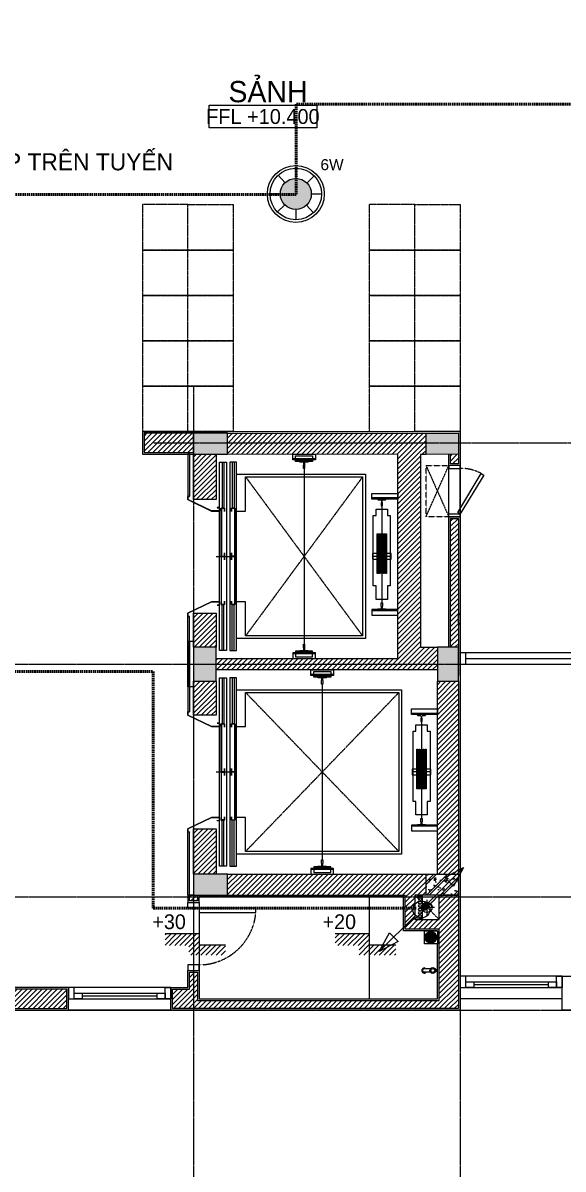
# Model space of a CAD drawing. Header units: inches. Extents: x 1721084 to 1854744, y 225101 to 488646.
# Drawn here: x 1825085 to 1829845, y 267726 to 277828 of the extents above; entities that cross this region are included whole.
import ezdxf
from ezdxf.enums import TextEntityAlignment as Align

# ---------------------------------------------------------------- set-up
doc = ezdxf.new("R2010")
doc.units = ezdxf.units.IN
doc.header["$MEASUREMENT"] = 0
doc.set_wipeout_variables(frame=1)
for name, pattern in [('DASHED', [19.05, 12.7, -6.35]), ('X-PL-T4$0$X-GRID-TYPICAL$0$CENTER2', [1.125, 0.75, -0.125, 0.125, -0.125]), ('X-PL-T4$0$X-PL-LIFT$0$DASHEDX2', [1.5, 1, -0.5]), ('X-PL-T4$0$X-PL-T4$0$DASHEDX2', [1.5, 1, -0.5]), ('X-PL-T4$0$X-PL-T4$0$HIDDEN2', [0.1875, 0.125, -0.0625])]:
    doc.linetypes.add(name, pattern=pattern)
for name, color, linetype in [('0-Khungten', 255, 'Continuous'), ('PCCC', 11, 'Continuous'), ('SYMBOL', 1, 'Continuous'), ('X-PL-T4$0$A-XREF', 250, 'Continuous'), ('X-PL-T4$0$X-GRID-TYPICAL$0$A-GRID', 250, 'X-PL-T4$0$X-GRID-TYPICAL$0$CENTER2'), ('X-PL-T4$0$X-PL-LIFT$0$A-FLOR-COLS-CONC', 250, 'Continuous'), ('X-PL-T4$0$X-PL-LIFT$0$A-FLOR-DOOR', 250, 'Continuous'), ('X-PL-T4$0$X-PL-LIFT$0$A-FLOR-PATT', 250, 'Continuous'), ('X-PL-T4$0$X-PL-LIFT$0$A-FLOR-VOID', 250, 'X-PL-T4$0$X-PL-LIFT$0$DASHEDX2'), ('X-PL-T4$0$X-PL-LIFT$0$A-FLOR-WALL', 250, 'Continuous'), ('X-PL-T4$0$X-PL-LIFT$0$A-FLOR-WALL-FNSH', 250, 'Continuous'), ('X-PL-T4$0$X-PL-LIFT$0$A-FURN-LOOSE', 250, 'Continuous'), ('X-PL-T4$0$X-PL-LIFT$0$A-SECT-MED', 250, 'Continuous'), ('X-PL-T4$0$X-PL-LIFT$0$A-SECT-PATT', 250, 'Continuous'), ('X-PL-T4$0$X-PL-T4$0$A-ANNO-COTE', 250, 'Continuous'), ('X-PL-T4$0$X-PL-T4$0$A-ANNO-RNAM', 250, 'Continuous'), ('X-PL-T4$0$X-PL-T4$0$A-FLOR', 250, 'Continuous'), ('X-PL-T4$0$X-PL-T4$0$A-FLOR-ABOV', 250, 'X-PL-T4$0$X-PL-T4$0$HIDDEN2'), ('X-PL-T4$0$X-PL-T4$0$A-FLOR-DOOR', 250, 'Continuous'), ('X-PL-T4$0$X-PL-T4$0$A-FLOR-DRAN', 250, 'Continuous'), ('X-PL-T4$0$X-PL-T4$0$A-FLOR-PATT', 250, 'Continuous'), ('X-PL-T4$0$X-PL-T4$0$A-FLOR-STELL', 250, 'Continuous'), ('X-PL-T4$0$X-PL-T4$0$A-FLOR-WALL', 250, 'Continuous'), ('X-PL-T4$0$X-PL-T4$0$A-FLOR-WALL-FNSH', 250, 'Continuous'), ('X-PL-T4$0$X-PL-T4$0$A-FLOR-WALL-PART', 250, 'Continuous'), ('X-PL-T4$0$X-PL-T4$0$A-FLOR-WDW', 250, 'Continuous'), ('X-PL-T4$0$X-PL-T4$0$A-FURN', 250, 'Continuous'), ('X-PL-T4$0$X-PL-T4$0$A-FURN-EQPM', 250, 'Continuous'), ('X-PL-T4$0$X-PL-T4$0$A-XREF', 250, 'Continuous'), ('X-PL-T4$0$X-PL-T4$0$I-ANNO-LEVL-PLAN', 250, 'Continuous')]:
    doc.layers.add(name, color=color, linetype=linetype)
doc.layers.add('Chi tiet TB1', color=6, linetype='Continuous', lineweight=13)
doc.layers.add('TTLL', color=252, linetype='DASHED', lineweight=50)
doc.layers.add('Vien TB', color=7, linetype='Continuous', lineweight=18, true_color=0x009e00)
doc.styles.get("Standard").update_dxf_attribs({"font": 'arial.ttf'})
doc.styles.add('VNCC-VnAvantH', font='vhavan.ttf')
doc.styles.add('X-PL-T4$0$X-PL-T4$0$ARIAL', font='arial.ttf')
doc.styles.add('X-PL-T4$0$X-PL-T4$0$HDUNGARC', font='vn_vni.shx')
doc.styles.add('X-PL-T4$0$X-PL-T4$0$SYMBTEXT', font='VAVON_.TTF')
pattern_1 = [(230, (0, 0), (-143.452, 12.5504), [15, -165]), (175, (0, 0), (27.7503, -150.4384), [12, -132]), (280.4514, (-11.95, 1.05), (-115.7019, -137.8879), [12.748, -140.2284]), (226.1842, (-5e-15, -40), (-213.4482, 33.1038), [22.5, -247.5]), (276.6356, (-17.79, -37.24), (-186.9325, -194.8236), [19.122, -210.3426]), (171.1842, (-5e-15, -40), (-186.9324, -194.8237), [18, -198]), (201, (-20, -30), (-119.3814, 80.5238), [15, -165]), (146, (-20, -30), (-48.663, -145.03), [12, -132]), (251.4514, (-29.95, -23.29), (-168.0445, -64.5061), [12.748, -140.2284]), (217.5, (0, 0), (-2.43197, -66.57877), [0, -130.4, 0, -134, 0, -132.5]), (187.5, (0, 0), (-52.6139, -78.88234), [0, -76.4, 0, -127.4, 0, -50.5]), (147.5, (44.6, -6e-15), (-106.76449, 4.51097), [0, -50, 0, -156, 0, -207]), (137.5, (64.6, -8e-15), (-116.63723, -20.021), [0, -65, 0, -103.6, 0, -147]), (225, (0, 0), (60.1041, -60.1041), []), (225, (-3e-15, -24.5), (60.1041, -60.1041), [])]

# ---------------------------------------------------------------- blocks, each defined once
blk = doc.blocks.new('X-PL-T4$0$X-GRID-TYPICAL')
at = {"layer": 'X-PL-T4$0$X-GRID-TYPICAL$0$A-GRID', "ltscale": 8}
for p, q in [((10900, 4000), (30944.3, 4000)), ((-3600, 2050), (15600, 2050)), ((-3600, 0), (15600, 0)), ((-3600, -1000), (30944.3, -1000))]:
    blk.add_line(p, q, dxfattribs=at)
for points in [[(11250, 4500), (11250, -3650)], [(13600, 4500), (13600, -3650)]]:
    blk.add_lwpolyline(points, dxfattribs=at)
blk = doc.blocks.new('*U410')
for points in [[(0, 0), (50, 0), (50, 100), (0, 100)], [(0, 0), (1550, 0), (1550, 100), (0, 100)], [(1500, 0), (1550, 0), (1550, 100), (1500, 100)]]:
    blk.add_lwpolyline(points, close=True)
at = {"color": 8}
blk.add_lwpolyline([(50, 50), (1500, 50)], dxfattribs=at)
blk = doc.blocks.new('X-PL-T4$0$X-PL-LIFT$0$P8')
at = {"layer": 'X-PL-T4$0$X-PL-LIFT$0$A-FLOR-WALL', "color": 49}
for p, q in [((-1354, 0), (-1354, -228)), ((-360, 0), (-360, -228)), ((-1025, -100), (-1025, -107)), ((-675, -100), (-1025, -100)), ((-875, -58), (-875, -222)), ((-675, -107), (-675, -100)), ((-430, -140), (-1284, -140)), ((-1025, -107), (-675, -107)), ((-1025, -107), (-1024, -108)), ((-1025, -121), (-675, -121)), ((-1024, -120), (-1025, -121)), ((-1025, -121), (-1025, -125)), ((-1025, -125), (-675, -125)), ((-1025, -125), (-1024, -126)), ((-1024, -137), (-1025, -138)), ((-1024, -137), (-1025, -138)), ((-1025, -138), (-675, -138)), ((-1025, -138), (-675, -138)), ((-1025, -138), (-1025, -142)), ((-1025, -138), (-1025, -142)), ((-1025, -142), (-675, -142)), ((-1025, -142), (-1024, -142)), ((-675, -142), (-1025, -142)), ((-1025, -142), (-1024, -142)), ((-1024, -154), (-1025, -155)), ((-1025, -155), (-675, -155)), ((-1025, -155), (-1025, -158)), ((-1025, -158), (-675, -158)), ((-1025, -158), (-1024, -159)), ((-1024, -170), (-1025, -172)), ((-1025, -172), (-675, -172)), ((-1025, -172), (-1025, -180)), ((-1025, -180), (-675, -180)), ((-1024, -108), (-676, -108)), ((-1024, -120), (-676, -120)), ((-1024, -126), (-676, -126)), ((-1024, -137), (-676, -137)), ((-1024, -137), (-676, -137)), ((-676, -142), (-1024, -142)), ((-1024, -142), (-676, -142)), ((-1024, -154), (-676, -154)), ((-1024, -159), (-676, -159)), ((-1024, -170), (-676, -170)), ((-676, -108), (-675, -107)), ((-675, -121), (-676, -120)), ((-676, -126), (-675, -125)), ((-675, -138), (-676, -137)), ((-675, -138), (-676, -137)), ((-676, -142), (-675, -142)), ((-676, -142), (-675, -142)), ((-675, -155), (-676, -154)), ((-676, -159), (-675, -158)), ((-675, -172), (-676, -170)), ((-675, -125), (-675, -121)), ((-675, -142), (-675, -138)), ((-675, -142), (-675, -138)), ((-675, -158), (-675, -155)), ((-675, -180), (-675, -172)), ((-1735, -725), (-1735, -925)), ((-1725, -750), (-1725, -900)), ((-1720, -750), (-1720, -900)), ((-30, -750), (-30, -900)), ((-25, -750), (-25, -900)), ((-15, -725), (-15, -925)), ((-1705, -1442), (-1300, -1442)), ((-1705, -1458), (-1300, -1458)), ((-45, -1442), (-450, -1442)), ((-45, -1458), (-450, -1458)), ((-1705, -1532), (-1300, -1532)), ((-1705, -1548), (-1300, -1548)), ((-45, -1532), (-450, -1532)), ((-45, -1548), (-450, -1548))]:
    blk.add_line(p, q, dxfattribs=at)
at = {"layer": 'X-PL-T4$0$X-PL-LIFT$0$A-FLOR-WALL', "color": 49, "ltscale": 3}
for p, q in [((-100, -825), (-1650, -825)), ((-875, -1600), (-875, -1446))]:
    blk.add_line(p, q, dxfattribs=at)
at = {"layer": 'X-PL-T4$0$X-PL-LIFT$0$A-FLOR-WALL', "color": 49}
for points in [[(-1344, -228), (-1394, -228), (-1394, 0), (-1344, 0)], [(-370, -228), (-320, -228), (-320, 0), (-370, 0)], [(-515, -215), (-515, -190), (-460, -190), (-460, -90), (-515, -90), (-515, -65), (-1135, -65), (-1135, -90), (-1254, -90), (-1254, -190), (-1135, -190), (-1135, -215)], [(-1710, -900), (-1760, -900), (-1760, -750), (-1710, -750)], [(-40, -900), (10, -900), (10, -750), (-40, -750)], [(-1705, -1420), (-45, -1420), (-45, -1480), (-1705, -1480)], [(-1705, -1570), (-45, -1570), (-45, -1510), (-1705, -1510)], [(-905, -1465), (-875, -1465), (-875, -1435), (-1300, -1435), (-1300, -1465), (-1270, -1465), (-1270, -1464), (-1298, -1464), (-1298, -1436), (-876, -1436), (-876, -1464), (-905, -1464)], [(-845, -1465), (-875, -1465), (-875, -1435), (-450, -1435), (-450, -1465), (-480, -1465), (-480, -1464), (-451, -1464), (-451, -1436), (-873, -1436), (-873, -1464), (-845, -1464)], [(-905, -1525), (-875, -1525), (-875, -1555), (-1300, -1555), (-1300, -1525), (-1270, -1525), (-1270, -1526), (-1298, -1526), (-1298, -1554), (-876, -1554), (-876, -1526), (-905, -1526)], [(-845, -1525), (-875, -1525), (-875, -1555), (-450, -1555), (-450, -1525), (-480, -1525), (-480, -1526), (-451, -1526), (-451, -1554), (-873, -1554), (-873, -1526), (-845, -1526)]]:
    blk.add_lwpolyline(points, close=True, dxfattribs=at)
for points in [[(-900, -100), (-900, -58), (-850, -58), (-850, -100)], [(-850, -180), (-850, -222), (-900, -222), (-900, -180)], [(-150, -1165), (-150, -285), (-1600, -285), (-1600, -1165)], [(-475, -1420), (-475, -1340), (-175, -1340), (-175, -310), (-1575, -310), (-1575, -1340), (-1275, -1340), (-1275, -1420)], [(-1725, -900), (-1725, -925), (-1775, -925), (-1775, -725), (-1725, -725), (-1725, -750)], [(-25, -900), (-25, -925), (25, -925), (25, -725), (-25, -725), (-25, -750)], [(-1600, -1165), (-1600, -1420), (-150, -1420), (-150, -1165)]]:
    blk.add_lwpolyline(points, dxfattribs=at)
for points in [[(-1343, -178, 0.405628), (-1338, -173), (-1337, -148, -0.405628), (-1332, -144), (-1314, -144), (-1314, -145), (-1284, -145), (-1284, -135), (-1314, -135), (-1314, -137), (-1332, -137, -0.405628), (-1337, -132), (-1338, -107, 0.405628), (-1343, -102), (-1344, -102), (-1344, -178)], [(-371, -178, -0.405628), (-376, -173), (-377, -148, 0.405628), (-382, -144), (-400, -144), (-400, -145), (-430, -145), (-430, -135), (-400, -135), (-400, -137), (-382, -137, 0.405628), (-377, -132), (-376, -107, -0.405628), (-371, -102), (-370, -102), (-370, -178)], [(-1709, -862, 0.405628), (-1704, -858), (-1703, -833, -0.405628), (-1698, -828), (-1680, -828), (-1680, -830), (-1650, -830), (-1650, -820), (-1680, -820), (-1680, -821), (-1698, -821, -0.405628), (-1703, -817), (-1704, -792, 0.405628), (-1709, -788), (-1710, -788), (-1710, -862)], [(-40, -862), (-40, -788), (-41, -788, 0.405628), (-46, -792), (-47, -817, -0.405628), (-52, -821), (-70, -821), (-70, -820), (-100, -820), (-100, -830), (-70, -830), (-70, -828), (-52, -828, -0.405628), (-47, -833), (-46, -858, 0.405628), (-41, -862)]]:
    blk.add_lwpolyline(points, format="xyb", close=True, dxfattribs=at)
at = {"layer": 'X-PL-T4$0$X-PL-LIFT$0$A-FLOR-WALL', "color": 49, "linetype": 'X-PL-T4$0$X-PL-LIFT$0$DASHEDX2'}
for points in [[(-175, -310), (-1575, -1340)], [(-175, -1340), (-1575, -310)]]:
    blk.add_lwpolyline(points, dxfattribs=at)
at = {"layer": 'X-PL-T4$0$X-PL-LIFT$0$A-FLOR-WALL', "color": 49}
for centre, start, end in [((-1025, -114), 281.4212, 78.5788), ((-1025, -131), 281.4212, 78.5788), ((-1025, -148), 281.4212, 78.5788), ((-1025, -165), 281.4212, 78.5788), ((-675, -114), 101.4212, 258.5788), ((-675, -131), 101.4212, 258.5788), ((-675, -148), 101.4212, 258.5788), ((-675, -165), 101.4212, 258.5788)]:
    blk.add_arc(centre, 5.61, start, end, dxfattribs=at)
blk = doc.blocks.new('X-PL-T4$0$X-PL-LIFT$0$THANG MAY 1')
at = {"layer": 'X-PL-T4$0$X-PL-LIFT$0$A-FLOR-WALL', "color": 49}
for p, q in [((915, -15), (1115, -15)), ((940, -25), (1090, -25)), ((940, -30), (1090, -30)), ((1792, -45), (1792, -450)), ((1808, -45), (1808, -450)), ((1882, -45), (1882, -450)), ((1898, -45), (1898, -450)), ((0, -360), (228, -360)), ((140, -430), (140, -1284)), ((107, -675), (100, -675)), ((100, -675), (100, -1025)), ((107, -1025), (107, -675)), ((108, -676), (107, -675)), ((108, -1024), (108, -676)), ((120, -1025), (120, -675)), ((120, -675), (120, -676)), ((120, -1024), (120, -676)), ((124, -675), (120, -675)), ((124, -1025), (124, -675)), ((125, -676), (124, -675)), ((125, -1024), (125, -676)), ((138, -675), (136, -676)), ((136, -1024), (136, -676)), ((138, -675), (136, -676)), ((136, -1024), (136, -676)), ((138, -1025), (138, -675)), ((138, -1025), (138, -675)), ((141, -675), (138, -675)), ((141, -675), (138, -675)), ((141, -1025), (141, -675)), ((142, -676), (141, -675)), ((141, -675), (141, -1025)), ((142, -676), (141, -675)), ((142, -676), (142, -1024)), ((142, -1024), (142, -676)), ((155, -675), (154, -676)), ((154, -1024), (154, -676)), ((155, -1025), (155, -675)), ((158, -675), (155, -675)), ((158, -1025), (158, -675)), ((159, -676), (158, -675)), ((159, -1024), (159, -676)), ((172, -675), (170, -676)), ((170, -1024), (170, -676)), ((172, -1025), (172, -675)), ((180, -675), (172, -675)), ((180, -1025), (180, -675)), ((58, -875), (222, -875)), ((100, -1025), (107, -1025)), ((107, -1025), (108, -1024)), ((120, -1024), (120, -1025)), ((120, -1025), (124, -1025)), ((124, -1025), (125, -1024)), ((136, -1024), (138, -1025)), ((136, -1024), (138, -1025)), ((138, -1025), (141, -1025)), ((138, -1025), (141, -1025)), ((141, -1025), (142, -1024)), ((141, -1025), (142, -1024)), ((154, -1024), (155, -1025)), ((155, -1025), (158, -1025)), ((158, -1025), (159, -1024)), ((170, -1024), (172, -1025)), ((172, -1025), (180, -1025)), ((1792, -1705), (1792, -1300)), ((1808, -1705), (1808, -1300)), ((1882, -1705), (1882, -1300)), ((1898, -1705), (1898, -1300)), ((0, -1354), (228, -1354)), ((915, -1735), (1115, -1735)), ((940, -1720), (1090, -1720)), ((940, -1725), (1090, -1725))]:
    blk.add_line(p, q, dxfattribs=at)
at = {"layer": 'X-PL-T4$0$X-PL-LIFT$0$A-FLOR-WALL', "color": 49, "ltscale": 3}
for p, q in [((1015, -100), (1015, -1650)), ((1950, -875), (1796, -875))]:
    blk.add_line(p, q, dxfattribs=at)
at = {"layer": 'X-PL-T4$0$X-PL-LIFT$0$A-FLOR-WALL', "color": 49}
for points in [[(1090, -25), (1115, -25), (1115, 25), (915, 25), (915, -25), (940, -25)], [(1770, -150), (315, -150), (315, -1600), (1770, -1600)], [(1770, -475), (1690, -475), (1690, -175), (340, -175), (340, -1575), (1690, -1575), (1690, -1275), (1770, -1275)], [(1770, -1600), (1770, -150)], [(100, -900), (58, -900), (58, -850), (100, -850)], [(180, -850), (222, -850), (222, -900), (180, -900)], [(1090, -1725), (1115, -1725), (1115, -1775), (915, -1775), (915, -1725), (940, -1725)]]:
    blk.add_lwpolyline(points, dxfattribs=at)
for points in [[(1090, -40), (1090, 10), (940, 10), (940, -40)], [(1770, -1705), (1770, -45), (1830, -45), (1830, -1705)], [(1920, -1705), (1920, -45), (1860, -45), (1860, -1705)], [(228, -370), (228, -320), (0, -320), (0, -370)], [(215, -515), (190, -515), (190, -460), (90, -460), (90, -515), (65, -515), (65, -1135), (90, -1135), (90, -1254), (190, -1254), (190, -1135), (215, -1135)], [(1815, -845), (1815, -875), (1785, -875), (1785, -450), (1815, -450), (1815, -480), (1814, -480), (1814, -451), (1786, -451), (1786, -873), (1814, -873), (1814, -845)], [(1875, -845), (1875, -875), (1905, -875), (1905, -450), (1875, -450), (1875, -480), (1876, -480), (1876, -451), (1904, -451), (1904, -873), (1876, -873), (1876, -845)], [(1815, -905), (1815, -875), (1785, -875), (1785, -1300), (1815, -1300), (1815, -1270), (1814, -1270), (1814, -1298), (1786, -1298), (1786, -876), (1814, -876), (1814, -905)], [(1875, -905), (1875, -875), (1905, -875), (1905, -1300), (1875, -1300), (1875, -1270), (1876, -1270), (1876, -1298), (1904, -1298), (1904, -876), (1876, -876), (1876, -905)], [(228, -1344), (228, -1394), (0, -1394), (0, -1344)], [(1090, -1710), (1090, -1760), (940, -1760), (940, -1710)]]:
    blk.add_lwpolyline(points, close=True, dxfattribs=at)
for points in [[(1053, -40), (978, -40), (978, -41, 0.405628), (982, -46), (1007, -47, -0.405628), (1012, -52), (1012, -70), (1010, -70), (1010, -100), (1020, -100), (1020, -70), (1019, -70), (1019, -52, -0.405628), (1023, -47), (1048, -46, 0.405628), (1053, -41)], [(178, -371, -0.405628), (173, -376), (148, -377, 0.405628), (144, -382), (144, -400), (145, -400), (145, -430), (135, -430), (135, -400), (136, -400), (136, -382, 0.405628), (132, -377), (107, -376, -0.405628), (102, -371), (102, -370), (178, -370)], [(178, -1343, 0.405628), (173, -1338), (148, -1337, -0.405628), (144, -1332), (144, -1314), (145, -1314), (145, -1284), (135, -1284), (135, -1314), (136, -1314), (136, -1332, -0.405628), (132, -1337), (107, -1338, 0.405628), (102, -1343), (102, -1344), (178, -1344)], [(1053, -1709, 0.405628), (1048, -1704), (1023, -1703, -0.405628), (1019, -1698), (1019, -1680), (1020, -1680), (1020, -1650), (1010, -1650), (1010, -1680), (1012, -1680), (1012, -1698, -0.405628), (1007, -1703), (982, -1704, 0.405628), (978, -1709), (978, -1710), (1053, -1710)]]:
    blk.add_lwpolyline(points, format="xyb", close=True, dxfattribs=at)
at = {"layer": 'X-PL-T4$0$X-PL-LIFT$0$A-FLOR-WALL', "color": 49, "linetype": 'X-PL-T4$0$X-PL-LIFT$0$DASHEDX2'}
for points in [[(340, -175), (1690, -1575)], [(1690, -175), (340, -1575)]]:
    blk.add_lwpolyline(points, dxfattribs=at)
at = {"layer": 'X-PL-T4$0$X-PL-LIFT$0$A-FLOR-WALL', "color": 49}
for centre, start, end in [((114, -675), 191.4212, 348.5788), ((131, -675), 191.4212, 348.5788), ((148, -675), 191.4212, 348.5788), ((165, -675), 191.4212, 348.5788), ((114, -1025), 11.4212, 168.5788), ((131, -1025), 11.4212, 168.5788), ((148, -1025), 11.4212, 168.5788), ((165, -1025), 11.4212, 168.5788)]:
    blk.add_arc(centre, 5.61, start, end, dxfattribs=at)
blk = doc.blocks.new('X-PL-T4$0$X-PL-LIFT$0$cua pccc')
for p, q in [((0, 100), (450, 100)), ((0, 0), (0, 100)), ((0, 100), (25, 100)), ((0, 0), (450, 0)), ((25, 0), (0, 0)), ((25, 100), (25, 0)), ((450, 100), (425, 100)), ((425, 100), (425, 0)), ((425, 0), (450, 0)), ((450, 0), (450, 100))]:
    blk.add_line(p, q)
blk.add_lwpolyline([(367, -208), (25, 0), (38, 21), (380, -187), (367, -208)])
at = {"color": 8, "linetype": 'X-PL-T4$0$X-PL-LIFT$0$DASHEDX2'}
blk.add_arc((71, -13), 354, 330.5947, 2.0277, dxfattribs=at)
at = {"layer": 'X-PL-T4$0$X-PL-LIFT$0$A-FLOR-VOID', "color": 14}
for p, q in [((450, 300), (0, 100)), ((0, 300), (450, 100)), ((0, 300), (450, 300)), ((0, 100), (0, 300)), ((450, 300), (450, 100))]:
    blk.add_line(p, q, dxfattribs=at)
blk = doc.blocks.new('X-PL-T4$0$X-PL-LIFT')
at = {"layer": 'X-PL-T4$0$X-PL-LIFT$0$A-FLOR-PATT'}
h = blk.add_hatch(dxfattribs=at)
h.set_pattern_fill('ANSI31', color=250, scale=250)
h.set_pattern_definition([(45, (13585, 15), (-22.09709, 22.09709), [])])
h.paths.add_polyline_path([(11550, 4085), (11550, 3900), (13300, 3900), (13300, 4085)])
h.paths.add_polyline_path([(13515, 3815), (13585, 3815), (13585, 3900), (13515, 3900)])
h.paths.add_polyline_path([(11450, 600), (11250, 600), (11250, 200), (11450, 200)])
h.paths.add_polyline_path([(11550, 200), (11550, 15), (13300, 15), (13300, 200)])
h.paths.add_polyline_path([(11450, 3900), (11250, 3900), (11250, 3500), (11450, 3500)])
h.paths.add_polyline_path([(13585, 1900), (13400, 1900), (13400, 200), (13585, 200)])
h.paths.add_polyline_path([(13515, 2200), (13585, 2200), (13585, 3335), (13515, 3335)])
h.paths.add_polyline_path([(13050, 2200), (13250, 2200), (13250, 3900), (13050, 3900)])
h.paths.add_polyline_path([(13050, 2100), (11450, 2100), (11450, 2000), (13400, 2000), (13400, 2200), (13050, 2200)])
h.paths.add_polyline_path([(11450, 2500), (11250, 2500), (11250, 2200), (11450, 2200)])
h.paths.add_polyline_path([(11250, 1600), (11450, 1600), (11450, 1900), (11250, 1900)])
at = {"layer": 'X-PL-T4$0$X-PL-LIFT$0$A-SECT-PATT'}
h = blk.add_hatch(dxfattribs=at)
h.set_pattern_fill('!BTCT', color=256, scale=20, angle=180, pattern_type=2)
h.set_pattern_definition(pattern_1)
h.paths.add_polyline_path([(11450, 2200), (11250, 2200), (11250, 1900), (11450, 1900)])
h.paths.add_polyline_path([(11550, 4085), (11250, 4085), (11250, 3900), (11550, 3900)])
h.paths.add_polyline_path([(13585, 4085), (13300, 4084), (13300, 3899), (13585, 3900)])
h.paths.add_polyline_path([(13585, 2200), (13400, 2200), (13400, 1900), (13585, 1900)])
h.paths.add_polyline_path([(11550, 200), (11250, 200), (11250, 15), (11550, 15)])
h = blk.add_hatch(dxfattribs=at)
h.set_pattern_fill('!BTCT', color=256, scale=20, angle=180, pattern_type=2)
h.set_pattern_definition(pattern_1)
h.paths.add_polyline_path([(13585, 200), (13300, 200), (13300, 15), (13585, 15)])
at = {"layer": 'X-PL-T4$0$X-PL-LIFT$0$A-FLOR-COLS-CONC'}
for points in [[(11250, 3900), (11550, 3900), (11550, 4085), (11250, 4085)], [(13300, 4084), (13585, 4085), (13585, 3900), (13300, 3899)], [(11450, 1900), (11450, 2200), (11250, 2200), (11250, 1900)], [(13585, 1900), (13585, 2200), (13400, 2200), (13400, 1900)], [(11250, 15), (11550, 15), (11550, 200), (11250, 200)], [(13300, 200), (13585, 200), (13585, 15), (13300, 15)]]:
    blk.add_lwpolyline(points, close=True, dxfattribs=at)
at = {"layer": 'X-PL-T4$0$X-PL-LIFT$0$A-FLOR-WALL'}
for points in [[(11550, 4085), (13300, 4084)], [(11450, 3900), (11450, 3500), (11250, 3500), (11250, 3900)], [(11450, 2100), (13050, 2100), (13050, 3899), (11550, 3900)], [(13300, 3899), (13250, 3899), (13250, 2200), (13400, 2200), (13400, 2000)], [(13585, 3900), (13585, 3815), (13515, 3815), (13515, 3900)], [(13515, 2200), (13515, 3335), (13585, 3335), (13585, 2485)], [(11250, 2200), (11250, 2500), (11450, 2500), (11450, 2200)], [(13585, 2415), (13585, 2150)], [(13400, 2000), (11450, 2000)], [(11450, 1900), (11450, 1600), (11250, 1600), (11250, 1900)], [(13400, 200), (13400, 1900)], [(13585, 1900), (13585, 200)], [(11250, 200), (11250, 200), (11250, 200), (11250, 600), (11450, 600), (11450, 200)], [(11550, 200), (13300, 200)], [(11550, 15), (13115, 15)], [(13300, 15), (13200, 15)]]:
    blk.add_lwpolyline(points, dxfattribs=at)
at = {"layer": 'X-PL-T4$0$X-PL-LIFT$0$A-FLOR-WALL-FNSH'}
for points in [[(11300, 4100), (13600, 4100)], [(13600, 4000), (13600, 3800), (13500, 3800), (13500, 3900)], [(13500, 2200), (13500, 3350), (13600, 3350), (13600, 2500)], [(13600, 2400), (13600, 2150)], [(13600, 1950), (13600, 200)], [(13100, 0), (11300, 0)]]:
    blk.add_lwpolyline(points, dxfattribs=at)
at = {"layer": 'X-PL-T4$0$X-PL-LIFT$0$A-SECT-MED'}
for p, q in [((11215, 3900), (11215, 3530)), ((11200, 1850), (11200, 2470)), ((11215, 1850), (11215, 2471)), ((11250, 2250), (11200, 2250)), ((11200, 2250), (11200, 1630)), ((11215, 2250), (11215, 1630)), ((11250, 1850), (11200, 1850)), ((11200, 15), (11200, 570)), ((11215, 15), (11215, 571)), ((11250, 15), (11200, 15))]:
    blk.add_line(p, q, dxfattribs=at)
blk.add_lwpolyline([(11215, 3900), (11200, 3900), (11200, 3530)], dxfattribs=at)
for points in [[(11215, 3530), (11200, 3530), (11200, 3500), (11410, 3400), (11480, 3400), (11480, 3430), (11460, 3430), (11460, 3429), (11479, 3429), (11479, 3402), (11410, 3402), (11202, 3501), (11202, 3529), (11215, 3529)], [(11215, 2470), (11200, 2470), (11200, 2500), (11410, 2600), (11480, 2600), (11480, 2570), (11460, 2570), (11460, 2571), (11479, 2571), (11479, 2598), (11410, 2598), (11202, 2499), (11202, 2471), (11215, 2471)], [(11215, 1630), (11200, 1630), (11200, 1600), (11410, 1500), (11480, 1500), (11480, 1530), (11460, 1530), (11460, 1529), (11479, 1529), (11479, 1502), (11410, 1502), (11202, 1601), (11202, 1629), (11215, 1629)], [(11215, 570), (11200, 570), (11200, 600), (11410, 700), (11480, 700), (11480, 670), (11460, 670), (11460, 671), (11479, 671), (11479, 698), (11410, 698), (11202, 599), (11202, 571), (11215, 571)]]:
    blk.add_lwpolyline(points, close=True, dxfattribs=at)
at = {"layer": 'X-PL-T4$0$X-PL-LIFT$0$A-FLOR-DOOR', "rotation": 90}
blk.add_blockref('X-PL-T4$0$X-PL-LIFT$0$cua pccc', (13600, 3350), dxfattribs=at)
at = {"layer": 'X-PL-T4$0$X-PL-LIFT$0$A-FURN-LOOSE', "xscale": -1, "rotation": 270}
blk.add_blockref('X-PL-T4$0$X-PL-LIFT$0$P8', (13050, 3875), dxfattribs=at)
at = {"layer": 'X-PL-T4$0$X-PL-LIFT$0$A-FURN-LOOSE', "xscale": -1}
blk.add_blockref('X-PL-T4$0$X-PL-LIFT$0$THANG MAY 1', (13400, 1975), dxfattribs=at)
blk = doc.blocks.new('*U423')
at = {"color": 0, "ltscale": 40}
for p, q in [((-600, 100), (300, 100)), ((300, 0), (-600, 0))]:
    blk.add_line(p, q, dxfattribs=at)
at = {"ltscale": 40}
for p, q in [((180, 75), (-480, 75)), ((-480, 50), (180, 50))]:
    blk.add_line(p, q, dxfattribs=at)
at = {"color": 0, "lineweight": -2}
for points in [[(-600, 100), (-550, 100), (-550, 0), (-600, 0)], [(300, 100), (250, 100), (250, 0), (300, 0)]]:
    blk.add_lwpolyline(points, close=True, dxfattribs=at)
at = {"ltscale": 40}
for points in [[(-550, 50), (-480, 50), (-480, 100), (-550, 100)], [(180, 50), (250, 50), (250, 100), (180, 100)]]:
    blk.add_lwpolyline(points, close=True, dxfattribs=at)
blk = doc.blocks.new('X-PL-T4$0$X-PL-T4$0$6-03-Romine')
for p, q in [((-13.6, 58.2), (-13.6, 112.7)), ((14.2, 58), (14.2, 112.7))]:
    blk.add_line(p, q)
blk.add_lwpolyline([(5.2, 14), (5.2, 0), (-5.2, 0), (-5.2, 14)])
at = {"extrusion": (0, 0, -1)}
for centre, major_axis, start_param, end_param in [((0, 108.1), (14.9, 14.9), 3.057032, 7.903389), ((0.3, 108.4), (-10.3, 10.3), 5.801961, 8.335206), ((0.2, 37.9), (17.3, 17.3), 3.926991, 10.210176), ((0.2, 37.9), (11, 11), 3.926991, 10.210176)]:
    blk.add_ellipse(centre, major_axis=major_axis, ratio=1, start_param=start_param, end_param=end_param, dxfattribs=at)
blk = doc.blocks.new('X-PL-T4$0$X-PL-T4$0$PHEU THU 115X115')
blk.add_wipeout([(-58, 0), (58, 0), (58, -115), (-58, -115)])
for p, q in [((-15, -24), (14, -24)), ((-15, -91), (14, -91))]:
    blk.add_line(p, q)
blk.add_lwpolyline([(-58, 0), (58, 0), (58, -115), (-58, -115)], close=True)
for points in [[(-9, -54), (-43, -54)], [(-43, -61), (-9, -61)], [(36, -43), (-36, -43)], [(-36, -49), (36, -49)], [(-36, -66), (36, -66)], [(36, -72), (-36, -72)], [(30, -30), (30, -30), (-31, -30)], [(-31, -37), (30, -37)], [(-31, -78), (30, -78)], [(30, -85), (30, -85), (-31, -85)], [(9, -54), (43, -54)], [(43, -61), (9, -61)]]:
    blk.add_lwpolyline(points)
for radius in [51.5, 46.6, 4.59]:
    blk.add_circle((0, -58), radius)
for centre, radius, start, end in [((-43, -57), 3.31, 102.6911, 257.3089), ((-36, -46), 2.86, 91.5923, 268.4077), ((-36, -69), 2.86, 91.5923, 268.4077), ((-31, -34), 3.25, 95.4785, 264.5215), ((-31, -81), 3.25, 95.4785, 264.5215), ((-11, -57), 3.57, 295.1985, 64.8015), ((10, -57), 3.57, 115.1985, 244.8015), ((30, -34), 3.26, 278.0597, 81.9403), ((30, -81), 3.26, 278.0597, 81.9403), ((36, -46), 2.92, 282.0282, 77.9718), ((36, -69), 2.92, 282.0282, 77.9718), ((42, -57), 3.31, 282.6911, 77.3089)]:
    blk.add_arc(centre, radius, start, end)
for points in [[(14, -24), (17, -22), (15, -19), (10, -17), (-1, -16), (-13, -18), (-17, -21), (-18, -23), (-15, -24)], [(14, -91), (17, -93), (15, -96), (10, -98), (-1, -99), (-13, -97), (-17, -94), (-18, -92), (-15, -91)]]:
    blk.add_spline(points, degree=3)
blk = doc.blocks.new('X-PL-T4$0$X-PL-T4$0$NM 90')
h = blk.add_hatch()
h.set_pattern_fill('DASH', color=8, scale=400)
h.paths.add_polyline_path([(0, 45, 1), (0, 0)])
h.paths.add_polyline_path([(0, 45), (0, 0), (45, 0, 0.4142136)])
h.paths.add_polyline_path([(45, 0), (0, 0, -1), (0, -45, 0.4142136)])
h = blk.add_hatch()
h.set_pattern_fill('DASH', color=256, scale=400)
h.paths.add_polyline_path([(0, 45, 1), (0, 0)])
h.paths.add_polyline_path([(0, 45), (0, 0), (45, 0, 0.4142136)])
h.paths.add_polyline_path([(45, 0), (0, 0, -1), (0, -45, 0.4142136)])
h = blk.add_hatch()
h.set_pattern_fill('DASH', color=8, scale=400)
h.paths.add_polyline_path([(0, 45, 1), (0, 0)])
h.paths.add_polyline_path([(0, 45), (0, 0), (45, 0, 0.4142136)])
h.paths.add_polyline_path([(45, 0), (0, 0, -1), (0, -45, 0.4142136)])
h = blk.add_hatch(color=8)
h.dxf.hatch_style = 1
h.paths.add_polyline_path([(0, 45, 1), (0, 0)])
h.paths.add_polyline_path([(0, 45), (0, 0), (45, 0, 0.4142136)])
h.paths.add_polyline_path([(45, 0), (0, 0, -1), (0, -45, 0.4142136)])
at = {"color": 8}
for points in [[(65, 0), (-65, 0)], [(0, 65), (0, -65)]]:
    blk.add_lwpolyline(points, dxfattribs=at)
blk.add_circle((0, 0), 45)
for centre, start, end in [((0, 22.5), 90, 270), ((0, -22.5), 270, 90)]:
    blk.add_arc(centre, 22.5, start, end)
blk = doc.blocks.new('*U420')
h = blk.add_hatch()
h.set_pattern_fill('ANSI31', color=8, scale=0.3, angle=90, style=0)
h.set_pattern_definition([(135, (-7.9999, -2.7017), (-0.67352, -0.67352), [])])
h.paths.add_polyline_path([(9, 3), (9, -0.2), (2.7, -0.2), (2.7, -2.7), (-6.98, -2.7), (-6.98, 0), (0, 0), (0, 3)])
blk.add_lwpolyline([(9, 3), (0, 3), (0, 0), (-6.98, 0)])
at = {"style": 'X-PL-T4$0$X-PL-T4$0$ARIAL', "width": 0.8}
blk.add_attdef('SETDOWN', (0.5, 0.5), '', height=2.5, dxfattribs=at)
blk = doc.blocks.new('*U419')
blk.add_lwpolyline([(-550, 100), (-510, 100), (-510, 599), (-550, 599)], close=True)
at = {"color": 0}
for points in [[(-550, 0), (-600, 0), (-600, 100), (-550, 100)], [(-50, 0), (0, 0), (0, 100), (-50, 100)]]:
    blk.add_lwpolyline(points, close=True, dxfattribs=at)
at = {"color": 251, "linetype": 'X-PL-T4$0$X-PL-T4$0$DASHEDX2'}
blk.add_arc((-554, 98), 504, 0.269, 85.03, dxfattribs=at)
blk = doc.blocks.new('X-PL-T4$0$X-PL-T4$0$IDEN-ELEV-PLAN')
blk.add_wipeout([(-6.33, -1.33), (-6.33, 1.33), (6.33, 1.33), (6.33, -1.33)])
blk.add_lwpolyline([(-6.33, -1.33), (-6.33, 1.33), (6.33, 1.33), (6.33, -1.33)], close=True)
at = {"color": 2, "style": 'X-PL-T4$0$X-PL-T4$0$SYMBTEXT'}
blk.add_attdef('EL0.000', text='', height=2, dxfattribs=at).set_placement((0, 0), align=Align.MIDDLE)
blk = doc.blocks.new('X-PL-T4$0$X-PL-T4')
at = {"layer": 'X-PL-T4$0$X-PL-T4$0$A-FLOR-PATT'}
h = blk.add_hatch(dxfattribs=at)
h.set_pattern_fill('ANSI31', color=250, scale=250)
h.paths.add_polyline_path([(11250, 4085), (10815, 4085), (10815, 3915), (11250, 3915)])
h = blk.add_hatch(dxfattribs=at)
h.set_pattern_fill('ANSI31', color=250, scale=250)
h.paths.add_polyline_path([(9085, -815), (9085, -715), (9000, -715), (9000, -900), (8785, -900), (8785, -985), (9085, -985), (10135, -985), (10135, -815)])
h.paths.add_polyline_path([(8615, -615), (8785, -615), (8785, 100), (9000, 100), (9000, -85), (9085, -85), (9085, 185), (8785, 185), (8785, 1385), (8615, 1385)])
h.paths.add_polyline_path([(8515, -985), (8515, -900), (8300, -900), (8300, -700), (8515, -700), (8515, -615), (8215, -615), (8215, -815), (7015, -815), (7015, -985)])
h.paths.add_polyline_path([(5185, -815), (4735, -815), (4735, -985), (5185, -985)])
h.paths.add_polyline_path([(4265, -985), (4265, -815), (4015, -815), (4015, -985)])
h = blk.add_hatch(dxfattribs=at)
h.set_pattern_fill('ANSI31', color=250, scale=250)
h.paths.add_polyline_path([(11285, 15), (11215, 15), (11215, -35), (11285, -35)])
at = {"layer": 'X-PL-T4$0$X-PL-T4$0$A-FLOR'}
for points in [[(12800, 0), (12800, -900)], [(11300, -50), (11300, -650)], [(9100, -1000), (10800, -1000)]]:
    blk.add_lwpolyline(points, dxfattribs=at)
at = {"layer": 'X-PL-T4$0$X-PL-T4$0$A-FLOR-ABOV', "ltscale": 10}
for points in [[(13200, 15), (13415, -200)], [(13200, -200), (13415, 15)]]:
    blk.add_lwpolyline(points, dxfattribs=at)
at = {"layer": 'X-PL-T4$0$X-PL-T4$0$A-FLOR-STELL'}
blk.add_lwpolyline([(13600, 200), (13600, 0)], dxfattribs=at)
at = {"layer": 'X-PL-T4$0$X-PL-T4$0$A-FLOR-WALL'}
for points in [[(11250, 3915), (11250, 4085), (10815, 4085), (10815, 3915)], [(11285, 15), (11285, -35), (11215, -35), (11215, 15)]]:
    blk.add_lwpolyline(points, close=True, dxfattribs=at)
for points in [[(13585, 2415), (13585, 2485)], [(9085, -985), (10135, -985), (10135, -815), (9085, -815)]]:
    blk.add_lwpolyline(points, dxfattribs=at)
at = {"layer": 'X-PL-T4$0$X-PL-T4$0$A-FLOR-WALL-FNSH'}
for points in [[(11300, 4100), (10800, 4100), (10800, 3900), (11250, 3900)], [(11200, 4100), (11300, 4100)], [(13600, 4100), (13600, 4100), (13600, 4000)], [(13600, 2400), (13600, 2500)], [(13600, 1950), (13600, 2150)], [(9000, -85), (9000, -100), (9100, -100), (9100, 200), (8800, 200), (8800, 1400), (8600, 1400), (8600, -600), (8200, -600), (8200, -800), (7000, -800), (7000, -1000), (10150, -1000), (10150, -800), (9100, -800)], [(13600, 200), (13600, 0)], [(11050, -1000), (11050, -800), (11200, -800), (11200, -650), (11300, -650), (11300, -900), (13400, -900), (13400, -300), (13100, -300), (13100, 0)], [(13600, 0), (13600, -1000), (11050, -1000)], [(11200, 15), (11200, -50), (11300, -50), (11300, 0)], [(14800, -1000), (14500, -1000), (14500, -700), (14800, -700)]]:
    blk.add_lwpolyline(points, dxfattribs=at)
at = {"layer": 'X-PL-T4$0$X-PL-T4$0$A-FLOR-WALL-PART'}
for points in [[(14500, -900), (13600, -900)], [(11050, -1000), (10150, -1000)]]:
    blk.add_lwpolyline(points, dxfattribs=at)
at = {"layer": 'X-PL-T4$0$X-PL-T4$0$A-FURN', "linetype": 'X-PL-T4$0$X-PL-T4$0$DASHEDX2', "ltscale": 1.5}
for points in [[(11200, 6100), (10800, 6100), (10800, 5700), (11200, 5700), (11200, 6100)], [(11200, 6100), (11600, 6100), (11600, 5700), (11200, 5700), (11200, 6100)], [(13200, 6100), (12800, 6100), (12800, 5700), (13200, 5700), (13200, 6100)], [(13200, 6100), (13600, 6100), (13600, 5700), (13200, 5700), (13200, 6100)], [(11200, 5700), (10800, 5700), (10800, 5300), (11200, 5300), (11200, 5700)], [(11200, 5700), (11600, 5700), (11600, 5300), (11200, 5300), (11200, 5700)], [(13200, 5700), (12800, 5700), (12800, 5300), (13200, 5300), (13200, 5700)], [(13200, 5700), (13600, 5700), (13600, 5300), (13200, 5300), (13200, 5700)], [(11200, 5300), (10800, 5300), (10800, 4900), (11200, 4900), (11200, 5300)], [(11200, 5300), (11600, 5300), (11600, 4900), (11200, 4900), (11200, 5300)], [(13200, 5300), (12800, 5300), (12800, 4900), (13200, 4900), (13200, 5300)], [(13200, 5300), (13600, 5300), (13600, 4900), (13200, 4900), (13200, 5300)], [(11200, 4900), (10800, 4900), (10800, 4500), (11200, 4500), (11200, 4900)], [(11200, 4900), (11600, 4900), (11600, 4500), (11200, 4500), (11200, 4900)], [(13200, 4900), (12800, 4900), (12800, 4500), (13200, 4500), (13200, 4900)], [(13200, 4900), (13600, 4900), (13600, 4500), (13200, 4500), (13200, 4900)], [(11200, 4500), (10800, 4500), (10800, 4100), (11200, 4100), (11200, 4500)], [(11200, 4500), (11600, 4500), (11600, 4100), (11200, 4100), (11200, 4500)], [(13200, 4500), (12800, 4500), (12800, 4100), (13200, 4100), (13200, 4500)], [(13200, 4500), (13600, 4500), (13600, 4100), (13200, 4100), (13200, 4500)]]:
    blk.add_lwpolyline(points, dxfattribs=at)
at = {"layer": 'X-PL-T4$0$X-PL-T4$0$A-ANNO-COTE'}
ref = blk.add_blockref('*U420', (11300, -424), dxfattribs=dict(at, xscale=-33.33333333333334, yscale=33.33333333333334, zscale=33.33333333333334))
ref.add_attrib('SETDOWN', '+30', dxfattribs={"layer": '0', "height": 130, "style": 'X-PL-T4$0$X-PL-T4$0$HDUNGARC'}).set_placement((10888, -324), align=Align.BOTTOM_LEFT)
ref = blk.add_blockref('*U420', (12800, -424), dxfattribs=dict(at, xscale=-33.33333333333334, yscale=33.33333333333334, zscale=33.33333333333334))
ref.add_attrib('SETDOWN', '+20', dxfattribs={"layer": '0', "height": 130, "style": 'X-PL-T4$0$X-PL-T4$0$HDUNGARC'}).set_placement((12388, -324), align=Align.BOTTOM_LEFT)
at = {"layer": 'X-PL-T4$0$X-PL-T4$0$A-FLOR-DOOR'}
blk.add_blockref('*U410', (13600, 2050), dxfattribs=at)
at = {"layer": 'X-PL-T4$0$X-PL-T4$0$A-FLOR-DOOR', "rotation": 270}
blk.add_blockref('*U419', (11200, -650), dxfattribs=at)
at = {"layer": 'X-PL-T4$0$X-PL-T4$0$A-FLOR-DRAN', "rotation": 90}
blk.add_blockref('X-PL-T4$0$X-PL-T4$0$NM 90', (13308, -93), dxfattribs=at)
at = {"layer": 'X-PL-T4$0$X-PL-T4$0$A-FLOR-WDW', "xscale": -1, "rotation": 180}
for p in [(14200, -700), (10750, -800)]:
    blk.add_blockref('*U423', p, dxfattribs=at)
at = {"layer": 'X-PL-T4$0$X-PL-T4$0$A-FURN-EQPM', "xscale": -1.071428571428572, "yscale": 1.071428571428572, "zscale": 1.07142857142857, "rotation": 90}
blk.add_blockref('X-PL-T4$0$X-PL-T4$0$6-03-Romine', (13400, -650), dxfattribs=at)
at = {"layer": 'X-PL-T4$0$X-PL-T4$0$A-XREF'}
for name in ['X-PL-T4$0$X-GRID-TYPICAL', 'X-PL-T4$0$X-PL-LIFT']:
    blk.add_blockref(name, (0, 0), dxfattribs=at)
at = {"layer": 'X-PL-T4$0$X-PL-T4$0$A-ANNO-RNAM', "insert": (11907, 7095), "char_height": 187.5, "width": 1259.76, "attachment_point": 5, "style": 'X-PL-T4$0$X-PL-T4$0$SYMBTEXT'}
blk.add_mtext('SAÛNH', dxfattribs=at)
at = {"layer": 'X-PL-T4$0$X-PL-T4$0$A-FURN-EQPM', "color": 6}
blk.add_blockref('X-PL-T4$0$X-PL-T4$0$PHEU THU 115X115', (13343, -300), dxfattribs=at)
at = {"layer": 'X-PL-T4$0$X-PL-T4$0$I-ANNO-LEVL-PLAN'}
ref = blk.add_blockref('X-PL-T4$0$X-PL-T4$0$IDEN-ELEV-PLAN', (11862, 6877), dxfattribs=dict(at, xscale=75, yscale=75, zscale=75))
ref.add_attrib('EL 000.00', 'FFL +10.400', dxfattribs={"layer": '0', "height": 131.25, "style": 'X-PL-T4$0$X-PL-T4$0$SYMBTEXT'}).set_placement((11862, 6877), align=Align.MIDDLE)
at = {"layer": 'X-PL-T4$0$X-PL-T4$0$A-FLOR-PATT'}
h = blk.add_hatch(dxfattribs=at)
h.set_pattern_fill('ANSI31', color=250, scale=250)
h.paths.add_polyline_path([(13585, 15), (13415, 15), (13415, -200), (13200, -200), (13200, 15), (13115, 15), (13115, -285), (13415, -285), (13415, -915), (11285, -915), (11285, -665), (11215, -665), (11215, -815), (11065, -815), (11065, -985), (13585, -985)])
at = {"layer": 'X-PL-T4$0$X-PL-T4$0$A-FLOR-WALL'}
blk.add_lwpolyline([(13200, 15), (13200, -200), (13415, -200), (13415, 15), (13585, 15), (13585, -985), (11065, -985), (11065, -815), (11215, -815), (11215, -665), (11285, -665), (11285, -915), (13415, -915), (13415, -285), (13115, -285), (13115, 15)], dxfattribs=at)
blk = doc.blocks.new('X-PL-T4')
at = {"layer": 'X-PL-T4$0$A-XREF'}
blk.add_blockref('X-PL-T4$0$X-PL-T4', (0, 0), dxfattribs=at)
blk = doc.blocks.new('4566')
at = {"layer": 'Chi tiet TB1', "ltscale": 50}
h = blk.add_hatch(color=3, dxfattribs=at)
h.set_gradient(color1=(0, 255, 0), color2=(0, 230, 0), one_color=1, tint=0.45, name='SPHERICAL')
edge = h.paths.add_edge_path()
edge.add_ellipse((0, 0), major_axis=(0.992, 0.992), ratio=1, start_angle=0, end_angle=360)
at = {"layer": 'Chi tiet TB1', "color": 3, "ltscale": 50}
for p, q in [((0, 2.34), (0, 1.4)), ((-1.6, 1.71), (-0.96, 1.02)), ((1.67, 1.63), (1, 0.98)), ((1.4, 0), (2.34, 0)), ((-2.34, 0), (-1.4, 0)), ((-1, -0.98), (-1.67, -1.63)), ((0.96, -1.02), (1.6, -1.71)), ((0, -1.4), (0, -2.34))]:
    blk.add_line(p, q, dxfattribs=at)
blk.add_ellipse((0, 0), major_axis=(0.992, 0.992), ratio=1, start_param=5.498004, end_param=11.781189, dxfattribs=at)
at = {"layer": 'Vien TB', "ltscale": 50}
for major_axis, start_param, end_param in [((-1.82, 1.82), 2.356147, 8.639332), ((-1.65, 1.65), 3.927127, 10.210312)]:
    blk.add_ellipse((0, 0), major_axis=major_axis, ratio=1, start_param=start_param, end_param=end_param, dxfattribs=at)
at = {"layer": 'Vien TB', "ltscale": 50, "insert": (2.23, 3.15), "char_height": 1, "attachment_point": 1}
blk.add_mtext_dynamic_manual_height_columns('6W', width=2.5934, gutter_width=1, heights=[0], dxfattribs=at)

msp = doc.modelspace()

# ---------------------------------------------------------------- block references
msp.add_blockref('X-PL-T4', (1815337.6, 270126.4))

# ---------------------------------------------------------------- next in the draw order: linework, layer by layer
for centre in [(1828584.4, 270105.4), (1828584.4, 270105.4), (1828584.4, 270075.4), (1828584.4, 270075.4), (1828584.4, 270045.4), (1828584.4, 270045.4), (1828584.4, 270015.4), (1828584.4, 270015.4), (1828584.4, 269985.4), (1828584.4, 269985.4), (1828584.4, 269955.4), (1828584.4, 269955.4)]:
    msp.add_circle(centre, 12.5)
at = {"layer": 'PCCC', "const_width": 10}
msp.add_lwpolyline([(1828557, 270132.8), (1828607, 270132.8), (1828607, 269932.8), (1828557, 269932.8)], dxfattribs=at)
msp.add_lwpolyline([(1828557, 270132.8), (1828607, 270132.8), (1828607, 269932.8), (1828557, 269932.8)], dxfattribs=at)
at = {"layer": 'SYMBOL', "color": 6}
for points in [[(1828968.1, 270385.6), (1828878.6, 270220.7), (1828803.3, 270295.7), (1828968.1, 270385.6), (1828649.9, 270067.4)], [(1828225.6, 269643.1), (1828315.2, 269808), (1828390.4, 269733), (1828225.6, 269643.1), (1828543.8, 269961.3)]]:
    msp.add_lwpolyline(points, dxfattribs=at)
at = {"layer": 'SYMBOL', "color": 6, "linetype": 'Continuous'}
msp.add_circle((1828596.9, 270014.3), 75, dxfattribs=at)
at = {"layer": 'TTLL', "color": 4}
msp.add_lwpolyline([(1833748.3, 271970.7), (1833748.3, 274973.3), (1836251.5, 274973.3), (1836251.5, 277111.8), (1827493.1, 277111.8), (1827493.1, 276316.8), (1819461.1, 276316.8), (1819453.9, 278638.5), (1819070.4, 278638.5), (1819070.4, 272111.3), (1826233.4, 272111.3), (1826233.4, 270025.9), (1828556, 270025.9)], dxfattribs=at)

# ---------------------------------------------------------------- next in the draw order: block references
at = {"xscale": 97.34783631149912, "yscale": 97.34783631149912, "zscale": 97.34783631149912}
msp.add_blockref('4566', (1827490, 276320.8), dxfattribs=at)

# ---------------------------------------------------------------- next in the draw order: texts
at = {"layer": '0-Khungten', "style": 'VNCC-VnAvantH'}
msp.add_text('n C¸P TR£N TUYÕN', height=150.121, dxfattribs=at).set_placement((1824456, 276529))

doc.saveas('drawing.dxf')
